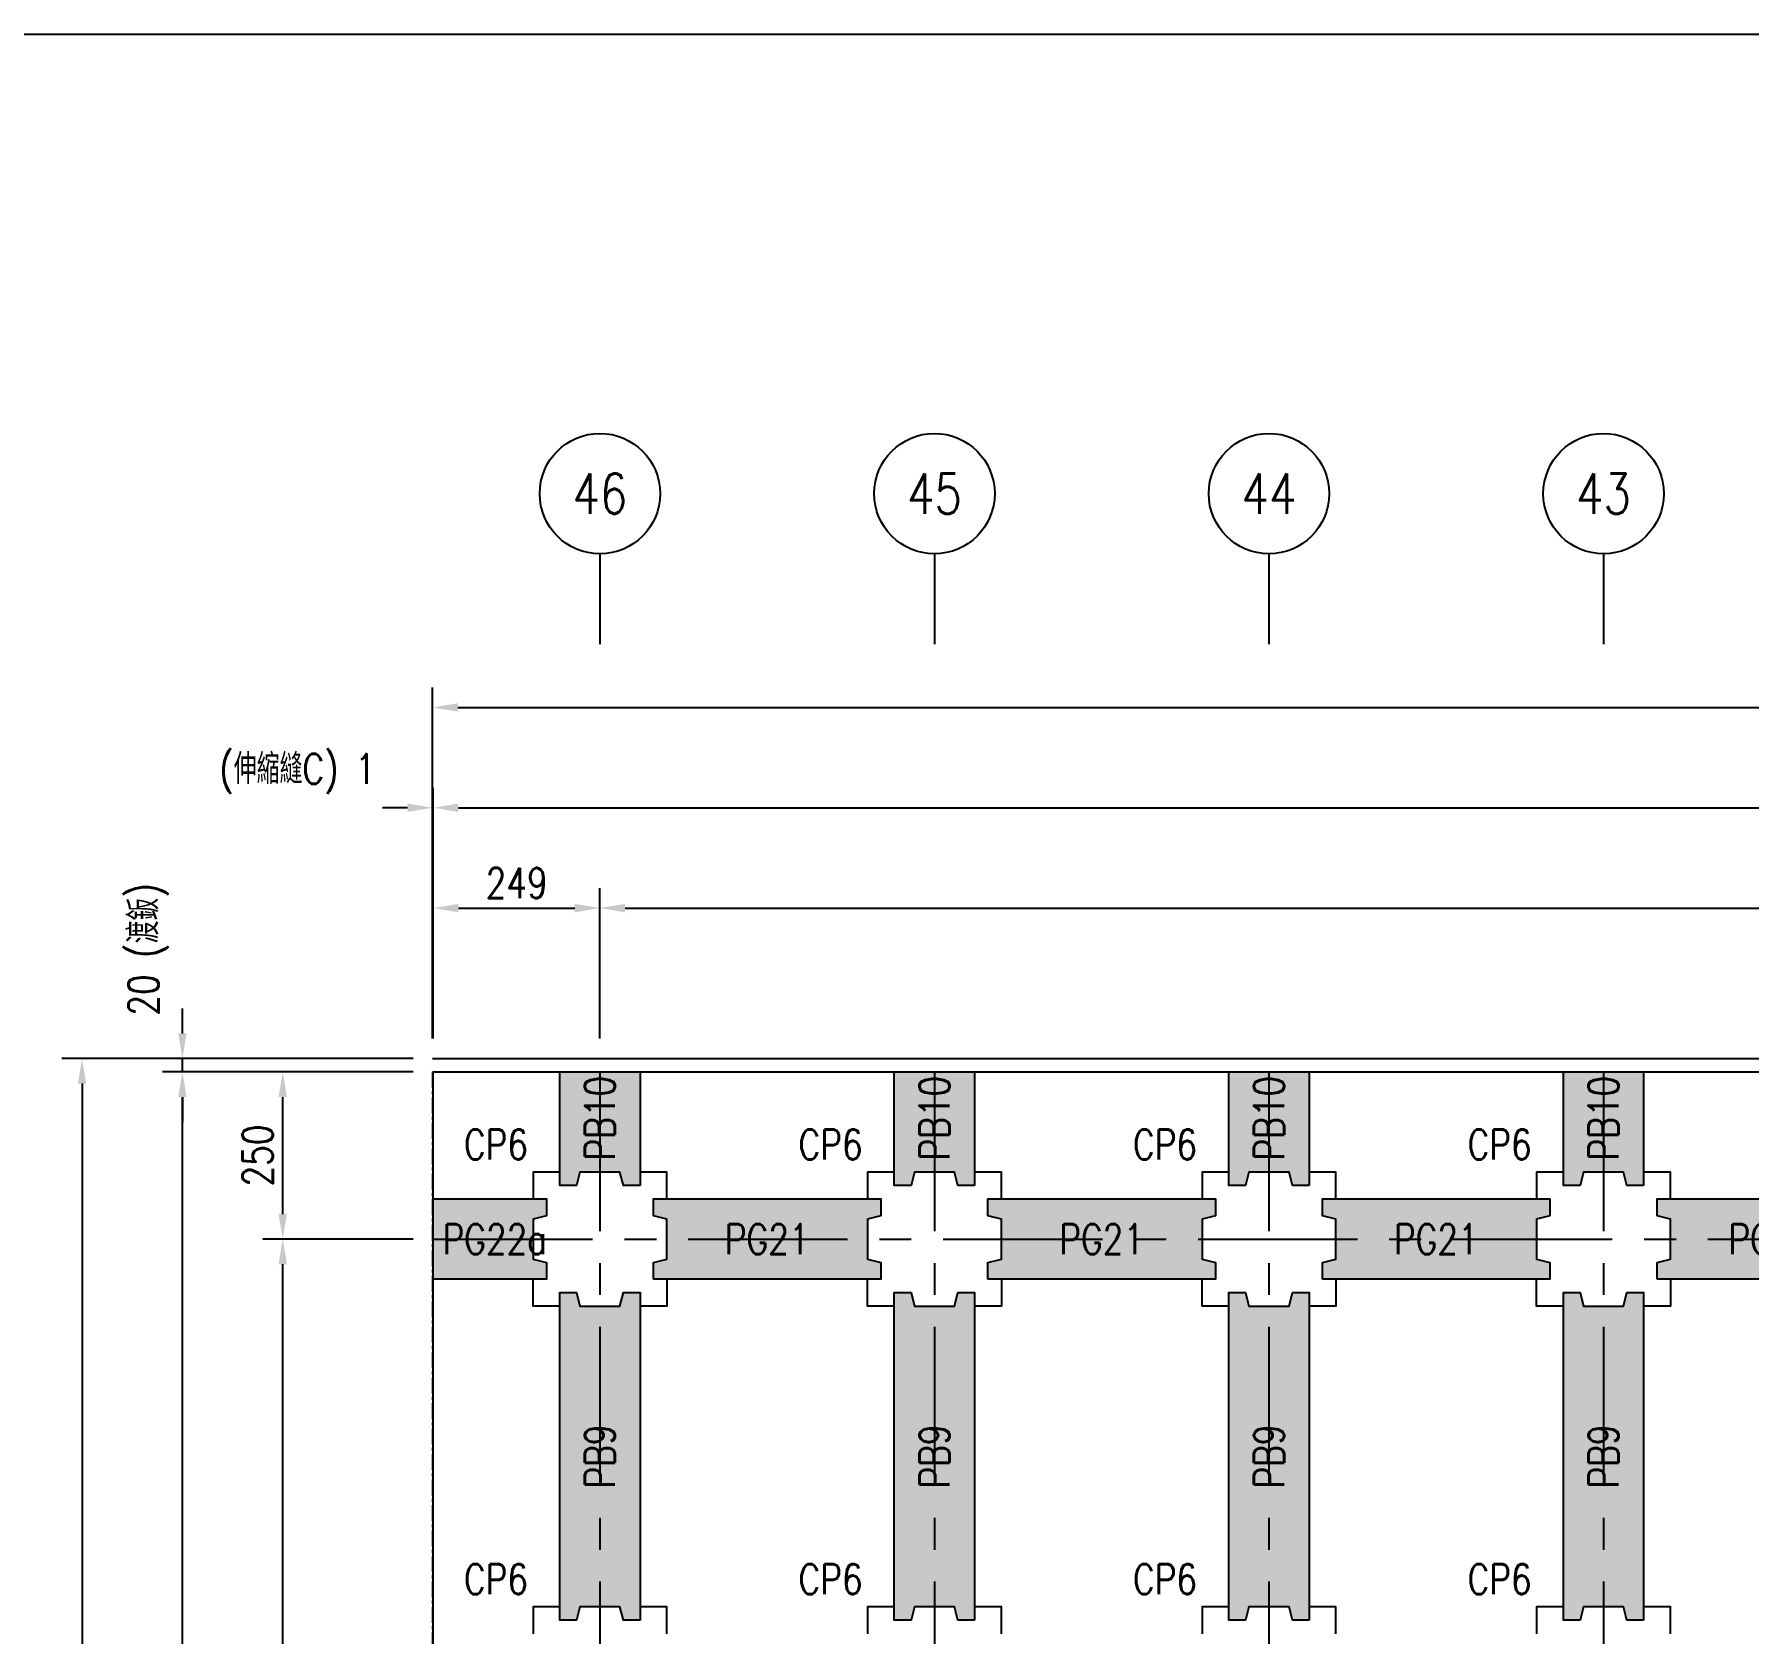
# Model space of a CAD drawing. Extents: x -3697 to 31808, y -9561 to -1274.
# Drawn here: x 26240 to 28802, y -3665 to -1274 of the extents above; entities that cross this region are included whole.
import ezdxf
from ezdxf.enums import TextEntityAlignment as Align

# ---------------------------------------------------------------- set-up
doc = ezdxf.new("R2010")
doc.units = 0
doc.header["$LTSCALE"] = 0.05
doc.linetypes.add('CENTER', pattern=[50.8, 31.75, -6.35, 6.35, -6.35])
doc.linetypes.add('DASHED', pattern=[19.05, 12.7, -6.35])
doc.layers.get('Defpoints').update_dxf_attribs({"linetype": 'CONTINUOUS'})
for name, color, linetype in [('HB_0', 7, 'CONTINUOUS'), ('HB_DIM', 1, 'CONTINUOUS'), ('HB_SYMBOLS', 7, 'CONTINUOUS'), ('場鑄梁', 4, 'CONTINUOUS'), ('場鑄梁_虛線', 4, 'CONTINUOUS'), ('底圖', 7, 'CONTINUOUS'), ('預鑄梁', 7, 'CONTINUOUS'), ('預鑄梁_HATCH', 253, 'CONTINUOUS'), ('預鑄梁_TXT', 2, 'CONTINUOUS'), ('預鑄梁_外緣', 7, 'CONTINUOUS'), ('預鑄樁帽', 6, 'CONTINUOUS'), ('預鑄樁帽_TXT', 2, 'CONTINUOUS')]:
    doc.layers.add(name, color=color, linetype=linetype)
doc.layers.get('預鑄樁帽').off()
doc.styles.get("Standard").update_dxf_attribs({"font": 'ROMANS.shx', "width": 0.8, "bigfont": 'lchinap.shx'})
doc.styles.add('結構平面-V3$0$STANDARD', font='ROMANS', dxfattribs={"width": 0.8, "bigfont": 'LCHINA.shx'})
doc.dimstyles.new('150cm', dxfattribs={"dimscale": 15, "dimtxt": 3, "dimasz": 2.5, "dimexe": 2, "dimexo": 2, "dimgap": 1, "dimtad": 1, "dimdsep": 46, "dimtxsty": 'Standard', "dimcen": 0, "dimclrt": 2, "dimadec": 0, "dimazin": 0, "dimtfac": 1, "dimtix": 1, "dimtmove": 2, "dimatfit": 3, "dimfxl": 0, "dimtolj": 1, "dimtzin": 0, "dimarcsym": 0})

# ---------------------------------------------------------------- blocks, each defined once
blk = doc.blocks.new('*D56')
at = {"layer": 'Defpoints', "color": 0}
for p in [(27085.1, -2580.3), (26836.1, -2805.3), (27085.1, -2805.3)]:
    blk.add_point(p, dxfattribs=at)
at = {"layer": 'HB_DIM', "color": 0, "lineweight": -2}
for p, q in [((26836.1, -2775.3), (26836.1, -2550.3)), ((27085.1, -2775.3), (27085.1, -2550.3)), ((26873.6, -2580.3), (27047.6, -2580.3))]:
    blk.add_line(p, q, dxfattribs=at)
at = {"layer": 'HB_DIM', "color": 0}
for points in [[(26873.6, -2574.1), (26873.6, -2586.6), (26836.1, -2580.3)], [(27047.6, -2574.1), (27047.6, -2586.6), (27085.1, -2580.3)]]:
    blk.add_solid(points, dxfattribs=at)
at = {"layer": 'HB_DIM', "color": 2, "insert": (26960.6, -2542.8), "char_height": 45, "attachment_point": 5}
blk.add_mtext('\\A1;249', dxfattribs=at)
blk = doc.blocks.new('*D57')
at = {"layer": 'Defpoints', "color": 0}
for p in [(31085.1, -2580.3), (27085.1, -2805.3), (31085.1, -2805.3)]:
    blk.add_point(p, dxfattribs=at)
at = {"layer": 'HB_DIM', "color": 0, "lineweight": -2}
for p, q in [((27085.1, -2775.3), (27085.1, -2550.3)), ((31085.1, -2775.3), (31085.1, -2550.3)), ((27122.6, -2580.3), (31047.6, -2580.3))]:
    blk.add_line(p, q, dxfattribs=at)
at = {"layer": 'HB_DIM', "color": 0}
for points in [[(27122.6, -2574.1), (27122.6, -2586.6), (27085.1, -2580.3)], [(31047.6, -2574.1), (31047.6, -2586.6), (31085.1, -2580.3)]]:
    blk.add_solid(points, dxfattribs=at)
at = {"layer": 'HB_DIM', "color": 2, "insert": (29085.1, -2542.8), "char_height": 45, "attachment_point": 5}
blk.add_mtext('\\A1;8@500=4000', dxfattribs=at)
blk = doc.blocks.new('*D59')
at = {"layer": 'Defpoints', "color": 0}
for p in [(31334.1, -2430.3), (26836.1, -2805.3), (31334.1, -2805.3)]:
    blk.add_point(p, dxfattribs=at)
at = {"layer": 'HB_DIM', "color": 0, "lineweight": -2}
for p, q in [((26836.1, -2775.3), (26836.1, -2400.3)), ((31334.1, -2775.3), (31334.1, -2400.3)), ((26873.6, -2430.3), (31296.6, -2430.3))]:
    blk.add_line(p, q, dxfattribs=at)
at = {"layer": 'HB_DIM', "color": 0}
for points in [[(26873.6, -2424.1), (26873.6, -2436.6), (26836.1, -2430.3)], [(31296.6, -2424.1), (31296.6, -2436.6), (31334.1, -2430.3)]]:
    blk.add_solid(points, dxfattribs=at)
at = {"layer": 'HB_DIM', "color": 2, "insert": (29085.1, -2392.8), "char_height": 45, "attachment_point": 5}
blk.add_mtext('\\A1;4498', dxfattribs=at)
blk = doc.blocks.new('*D61')
at = {"layer": 'Defpoints', "color": 0}
for p in [(26835.1, -2430.3), (26835.1, -2805.3), (26836.1, -2805.3)]:
    blk.add_point(p, dxfattribs=at)
at = {"layer": 'HB_DIM', "color": 0, "lineweight": -2}
for p, q in [((26835.1, -2775.3), (26835.1, -2400.3)), ((26836.1, -2775.3), (26836.1, -2400.3)), ((26797.6, -2430.3), (26760.1, -2430.3)), ((26836.1, -2430.3), (26835.1, -2430.3)), ((26873.6, -2430.3), (26911.1, -2430.3))]:
    blk.add_line(p, q, dxfattribs=at)
at = {"layer": 'HB_DIM', "color": 0}
for points in [[(26797.6, -2424.1), (26797.6, -2436.6), (26835.1, -2430.3)], [(26873.6, -2424.1), (26873.6, -2436.6), (26836.1, -2430.3)]]:
    blk.add_solid(points, dxfattribs=at)
at = {"layer": 'HB_DIM', "color": 2, "insert": (26633.2, -2379.7), "char_height": 45, "attachment_point": 5}
blk.add_mtext('\\A1;(伸縮縫C) 1', dxfattribs=at)
blk = doc.blocks.new('*D62')
at = {"layer": 'Defpoints', "color": 0}
for p in [(31335.1, -2280.3), (26835.1, -2805.3), (31335.1, -2805.3)]:
    blk.add_point(p, dxfattribs=at)
at = {"layer": 'HB_DIM', "color": 0, "lineweight": -2}
for p, q in [((26835.1, -2775.3), (26835.1, -2250.3)), ((31335.1, -2775.3), (31335.1, -2250.3)), ((26872.6, -2280.3), (31297.6, -2280.3))]:
    blk.add_line(p, q, dxfattribs=at)
at = {"layer": 'HB_DIM', "color": 0}
for points in [[(26872.6, -2274.1), (26872.6, -2286.6), (26835.1, -2280.3)], [(31297.6, -2274.1), (31297.6, -2286.6), (31335.1, -2280.3)]]:
    blk.add_solid(points, dxfattribs=at)
at = {"layer": 'HB_DIM', "color": 2, "insert": (29085.1, -2242.8), "char_height": 45, "attachment_point": 5}
blk.add_mtext('\\A1;4500', dxfattribs=at)
blk = doc.blocks.new('*D64')
at = {"layer": 'Defpoints', "color": 0}
for p in [(26611.1, -3075.3), (26836.1, -3075.3), (26836.1, -5675.3)]:
    blk.add_point(p, dxfattribs=at)
at = {"layer": 'HB_DIM', "color": 0, "lineweight": -2}
for p, q in [((26806.1, -3075.3), (26581.1, -3075.3)), ((26611.1, -5637.8), (26611.1, -3112.8)), ((26806.1, -5675.3), (26581.1, -5675.3))]:
    blk.add_line(p, q, dxfattribs=at)
at = {"layer": 'HB_DIM', "color": 0}
for points in [[(26604.8, -3112.8), (26617.3, -3112.8), (26611.1, -3075.3)], [(26604.8, -5637.8), (26617.3, -5637.8), (26611.1, -5675.3)]]:
    blk.add_solid(points, dxfattribs=at)
at = {"layer": 'HB_DIM', "color": 2, "insert": (26573.6, -4375.3), "char_height": 45, "attachment_point": 5, "rotation": 90}
blk.add_mtext('\\A1;4@650=2600', dxfattribs=at)
blk = doc.blocks.new('*D65')
at = {"layer": 'Defpoints', "color": 0}
for p in [(26611.1, -2825.3), (26836.1, -2825.3), (26836.1, -3075.3)]:
    blk.add_point(p, dxfattribs=at)
at = {"layer": 'HB_DIM', "color": 0, "lineweight": -2}
for p, q in [((26806.1, -2825.3), (26581.1, -2825.3)), ((26611.1, -3037.8), (26611.1, -2862.8)), ((26806.1, -3075.3), (26581.1, -3075.3))]:
    blk.add_line(p, q, dxfattribs=at)
at = {"layer": 'HB_DIM', "color": 0}
for points in [[(26604.8, -2862.8), (26617.3, -2862.8), (26611.1, -2825.3)], [(26604.8, -3037.8), (26617.3, -3037.8), (26611.1, -3075.3)]]:
    blk.add_solid(points, dxfattribs=at)
at = {"layer": 'HB_DIM', "color": 2, "insert": (26573.6, -2950.3), "char_height": 45, "attachment_point": 5, "rotation": 90}
blk.add_mtext('\\A1;250', dxfattribs=at)
blk = doc.blocks.new('*D66')
at = {"layer": 'Defpoints', "color": 0}
for p in [(26461.1, -2825.3), (26835.1, -2825.3), (26836.1, -5805.3)]:
    blk.add_point(p, dxfattribs=at)
at = {"layer": 'HB_DIM', "color": 0, "lineweight": -2}
for p, q in [((26805.1, -2825.3), (26431.1, -2825.3)), ((26461.1, -5767.8), (26461.1, -2862.8)), ((26806.1, -5805.3), (26431.1, -5805.3))]:
    blk.add_line(p, q, dxfattribs=at)
at = {"layer": 'HB_DIM', "color": 0}
for points in [[(26454.8, -2862.8), (26467.3, -2862.8), (26461.1, -2825.3)], [(26454.8, -5767.8), (26467.3, -5767.8), (26461.1, -5805.3)]]:
    blk.add_solid(points, dxfattribs=at)
at = {"layer": 'HB_DIM', "color": 2, "insert": (26423.6, -4315.3), "char_height": 45, "attachment_point": 5, "rotation": 90}
blk.add_mtext('\\A1;2980', dxfattribs=at)
blk = doc.blocks.new('*D67')
at = {"layer": 'Defpoints', "color": 0}
for p in [(26461.1, -2805.3), (26836.1, -2805.3), (26836.1, -2825.3)]:
    blk.add_point(p, dxfattribs=at)
at = {"layer": 'HB_DIM', "color": 0, "lineweight": -2}
for p, q in [((26461.1, -2767.8), (26461.1, -2730.3)), ((26806.1, -2805.3), (26431.1, -2805.3)), ((26461.1, -2825.3), (26461.1, -2805.3)), ((26806.1, -2825.3), (26431.1, -2825.3)), ((26461.1, -2862.8), (26461.1, -2900.3))]:
    blk.add_line(p, q, dxfattribs=at)
at = {"layer": 'HB_DIM', "color": 0}
for points in [[(26454.8, -2767.8), (26467.3, -2767.8), (26461.1, -2805.3)], [(26454.8, -2862.8), (26467.3, -2862.8), (26461.1, -2825.3)]]:
    blk.add_solid(points, dxfattribs=at)
at = {"layer": 'HB_DIM', "color": 2, "insert": (26410.4, -2642.1), "char_height": 45, "attachment_point": 5, "rotation": 90}
blk.add_mtext('\\A1;20 (渡鈑)', dxfattribs=at)
blk = doc.blocks.new('*D68')
at = {"layer": 'Defpoints', "color": 0}
for p in [(26836.1, -2805.3), (26311.1, -5805.3), (26836.1, -5805.3)]:
    blk.add_point(p, dxfattribs=at)
at = {"layer": 'HB_DIM', "color": 0, "lineweight": -2}
for p, q in [((26806.1, -2805.3), (26281.1, -2805.3)), ((26311.1, -2842.8), (26311.1, -5767.8)), ((26806.1, -5805.3), (26281.1, -5805.3))]:
    blk.add_line(p, q, dxfattribs=at)
at = {"layer": 'HB_DIM', "color": 0}
for points in [[(26304.8, -2842.8), (26317.3, -2842.8), (26311.1, -2805.3)], [(26304.8, -5767.8), (26317.3, -5767.8), (26311.1, -5805.3)]]:
    blk.add_solid(points, dxfattribs=at)
at = {"layer": 'HB_DIM', "color": 2, "insert": (26273.6, -4305.3), "char_height": 45, "attachment_point": 5, "rotation": 90}
blk.add_mtext('\\A1;3000', dxfattribs=at)
blk = doc.blocks.new('gr_t')
at = {"layer": 'HB_SYMBOLS', "color": 4, "linetype": 'Continuous'}
blk.add_line((0, -6), (0, -15), dxfattribs=at)
blk.add_circle((0, 0), 6, dxfattribs=at)
at = {"layer": 'HB_SYMBOLS', "color": 4, "linetype": 'Continuous', "width": 0.8}
blk.add_attdef('A', text='', height=4.5, dxfattribs=at).set_placement((0, 0), align=Align.MIDDLE)
blk = doc.blocks.new('CP6')
at = {"layer": '預鑄樁帽_TXT', "linetype": 'Continuous', "width": 0.8}
blk.add_text('CP6', height=45, dxfattribs=at).set_placement((-265.3, 251.6), align=Align.MIDDLE)
blk = doc.blocks.new('PB9')
at = {"layer": '預鑄梁_HATCH'}
blk.add_hatch(color=256, dxfattribs=at).paths.add_polyline_path([(-95, 500), (-120, 500), (-120, 10), (-95, 10), (-90, 30), (-30, 30), (-25, 10), (0, 10), (0, 500), (-25, 500), (-30, 480), (-90, 480)])
at = {"layer": '預鑄梁', "linetype": 'DASHED', "ltscale": 50}
blk.add_lwpolyline([(0, 10), (-25, 10), (-30, 30), (-90, 30), (-95, 10), (-120, 10), (-120, 500), (-95, 500), (-90, 480), (-30, 480), (-25, 500), (0, 500), (0, 10)], dxfattribs=at)
at = {"layer": '預鑄梁_外緣'}
blk.add_lwpolyline([(0, 10), (-25, 10), (-30, 30), (-90, 30), (-95, 10), (-120, 10), (-120, 500), (-95, 500), (-90, 480), (-30, 480), (-25, 500), (0, 500), (0, 10)], dxfattribs=at)
at = {"layer": '預鑄梁_TXT', "linetype": 'Continuous', "style": '結構平面-V3$0$STANDARD', "width": 0.8}
blk.add_text('PB9', height=45, rotation=90, dxfattribs=at).set_placement((-60, 255), align=Align.MIDDLE)
blk = doc.blocks.new('PB10')
at = {"layer": '預鑄梁_HATCH'}
blk.add_hatch(color=256, dxfattribs=at).paths.add_polyline_path([(-120, 10), (-95, 10), (-90, 30), (-30, 30), (-25, 10), (0, 10), (0, 180), (-120, 180)])
at = {"layer": '預鑄梁', "linetype": 'DASHED', "ltscale": 50}
blk.add_lwpolyline([(0, 10), (-25, 10), (-30, 30), (-90, 30), (-95, 10), (-120, 10), (-120, 180), (0, 180), (0, 10)], dxfattribs=at)
at = {"layer": '預鑄梁_外緣'}
blk.add_lwpolyline([(0, 10), (-25, 10), (-30, 30), (-90, 30), (-95, 10), (-120, 10), (-120, 180), (0, 180), (0, 10)], dxfattribs=at)
at = {"layer": '預鑄梁_TXT', "linetype": 'Continuous', "style": '結構平面-V3$0$STANDARD', "width": 0.8}
blk.add_text('PB10', height=45, rotation=90, dxfattribs=at).set_placement((-60, 110.8), align=Align.MIDDLE)
blk = doc.blocks.new('PG21')
at = {"layer": '預鑄梁_HATCH'}
blk.add_hatch(color=256, dxfattribs=at).paths.add_polyline_path([(10, 25), (10, 0), (350, 0), (350, 25), (330, 30), (330, 90), (350, 95), (350, 120), (10, 120), (10, 95), (30, 90), (30, 30)])
at = {"layer": '預鑄梁', "linetype": 'DASHED', "ltscale": 50}
blk.add_lwpolyline([(10, 0), (10, 25), (30, 30), (30, 90), (10, 95), (10, 120), (350, 120), (350, 95), (330, 90), (330, 30), (350, 25), (350, 0), (10, 0)], dxfattribs=at)
at = {"layer": '預鑄梁_外緣'}
blk.add_lwpolyline([(10, 0), (10, 25), (30, 30), (30, 90), (10, 95), (10, 120), (350, 120), (350, 95), (330, 90), (330, 30), (350, 25), (350, 0), (10, 0)], dxfattribs=at)
at = {"layer": '預鑄梁_TXT', "linetype": 'Continuous', "style": '結構平面-V3$0$STANDARD', "width": 0.8}
blk.add_text('PG21', height=45, rotation=0, dxfattribs=at).set_placement((180, 60), align=Align.MIDDLE)
blk = doc.blocks.new('PG22a')
at = {"layer": '預鑄梁_HATCH'}
blk.add_hatch(color=256, dxfattribs=at).paths.add_polyline_path([(169, 0), (169, 25), (149, 30), (149, 90), (169, 95), (169, 120), (0, 120), (0, 0)])
at = {"layer": '預鑄梁', "linetype": 'DASHED', "ltscale": 50}
blk.add_lwpolyline([(0, 0), (0, 120), (169, 120), (169, 95), (149, 90), (149, 30), (169, 25), (169, 0)], close=True, dxfattribs=at)
at = {"layer": '預鑄梁_外緣'}
blk.add_lwpolyline([(0, 0), (0, 120), (169, 120), (169, 95), (149, 90), (149, 30), (169, 25), (169, 0)], close=True, dxfattribs=at)
at = {"layer": '預鑄梁_TXT', "linetype": 'Continuous', "style": '結構平面-V3$0$STANDARD', "width": 0.8}
blk.add_text('PG22a', height=45, rotation=0, dxfattribs=at).set_placement((91.7, 60), align=Align.MIDDLE)
blk = doc.blocks.new('碼頭結構總配置圖')
at = {"layer": 'Defpoints', "color": 217}
blk.add_lwpolyline([(31807.6, -8226.3), (28815.1, -8226.3), (28815.1, -9561.3), (19972.6, -9561.3), (19972.6, -1273.8), (31807.6, -1273.8)], close=True, dxfattribs=at)
at = {"layer": '場鑄梁'}
for points in [[(27025.1, -2975.3), (26985.1, -2975.3), (26985.1, -3015.3)], [(27185.1, -3015.3), (27185.1, -2975.3), (27145.1, -2975.3)], [(27525.1, -2975.3), (27485.1, -2975.3), (27485.1, -3015.3)], [(27685.1, -3015.3), (27685.1, -2975.3), (27645.1, -2975.3)], [(28025.1, -2975.3), (27985.1, -2975.3), (27985.1, -3015.3)], [(28185.1, -3015.3), (28185.1, -2975.3), (28145.1, -2975.3)], [(28525.1, -2975.3), (28485.1, -2975.3), (28485.1, -3015.3)], [(28685.1, -3015.3), (28685.1, -2975.3), (28645.1, -2975.3)], [(27025.1, -3175.3), (26985.1, -3175.3), (26985.1, -3135.3)], [(27185.1, -3135.3), (27185.1, -3175.3), (27145.1, -3175.3)], [(27525.1, -3175.3), (27485.1, -3175.3), (27485.1, -3135.3)], [(27685.1, -3135.3), (27685.1, -3175.3), (27645.1, -3175.3)], [(28025.1, -3175.3), (27985.1, -3175.3), (27985.1, -3135.3)], [(28185.1, -3135.3), (28185.1, -3175.3), (28145.1, -3175.3)], [(28525.1, -3175.3), (28485.1, -3175.3), (28485.1, -3135.3)], [(28685.1, -3135.3), (28685.1, -3175.3), (28645.1, -3175.3)], [(27025.1, -3625.3), (26985.1, -3625.3), (26985.1, -3665.3)], [(27185.1, -3665.3), (27185.1, -3625.3), (27145.1, -3625.3)], [(27525.1, -3625.3), (27485.1, -3625.3), (27485.1, -3665.3)], [(27685.1, -3665.3), (27685.1, -3625.3), (27645.1, -3625.3)], [(28025.1, -3625.3), (27985.1, -3625.3), (27985.1, -3665.3)], [(28185.1, -3665.3), (28185.1, -3625.3), (28145.1, -3625.3)], [(28525.1, -3625.3), (28485.1, -3625.3), (28485.1, -3665.3)], [(28685.1, -3665.3), (28685.1, -3625.3), (28645.1, -3625.3)]]:
    blk.add_lwpolyline(points, dxfattribs=at)
at = {"layer": '場鑄梁_虛線', "linetype": 'DASHED', "ltscale": 50}
for points in [[(27025.1, -2975.3), (26985.1, -2975.3), (26985.1, -3015.3)], [(27185.1, -3015.3), (27185.1, -2975.3), (27145.1, -2975.3)], [(27525.1, -2975.3), (27485.1, -2975.3), (27485.1, -3015.3)], [(27685.1, -3015.3), (27685.1, -2975.3), (27645.1, -2975.3)], [(28025.1, -2975.3), (27985.1, -2975.3), (27985.1, -3015.3)], [(28185.1, -3015.3), (28185.1, -2975.3), (28145.1, -2975.3)], [(28525.1, -2975.3), (28485.1, -2975.3), (28485.1, -3015.3)], [(28685.1, -3015.3), (28685.1, -2975.3), (28645.1, -2975.3)], [(27025.1, -3175.3), (26985.1, -3175.3), (26985.1, -3135.3)], [(27185.1, -3135.3), (27185.1, -3175.3), (27145.1, -3175.3)], [(27525.1, -3175.3), (27485.1, -3175.3), (27485.1, -3135.3)], [(27685.1, -3135.3), (27685.1, -3175.3), (27645.1, -3175.3)], [(28025.1, -3175.3), (27985.1, -3175.3), (27985.1, -3135.3)], [(28185.1, -3135.3), (28185.1, -3175.3), (28145.1, -3175.3)], [(28525.1, -3175.3), (28485.1, -3175.3), (28485.1, -3135.3)], [(28685.1, -3135.3), (28685.1, -3175.3), (28645.1, -3175.3)], [(27025.1, -3625.3), (26985.1, -3625.3), (26985.1, -3665.3)], [(27185.1, -3665.3), (27185.1, -3625.3), (27145.1, -3625.3)], [(27525.1, -3625.3), (27485.1, -3625.3), (27485.1, -3665.3)], [(27685.1, -3665.3), (27685.1, -3625.3), (27645.1, -3625.3)], [(28025.1, -3625.3), (27985.1, -3625.3), (27985.1, -3665.3)], [(28185.1, -3665.3), (28185.1, -3625.3), (28145.1, -3625.3)], [(28525.1, -3625.3), (28485.1, -3625.3), (28485.1, -3665.3)], [(28685.1, -3665.3), (28685.1, -3625.3), (28645.1, -3625.3)]]:
    blk.add_lwpolyline(points, dxfattribs=at)
at = {"layer": '底圖'}
blk.add_line((26835.1, -2805.3), (31335.1, -2805.3), dxfattribs=at)
at = {"layer": '底圖', "linetype": 'CENTER', "ltscale": 15}
blk.add_line((26835.1, -2825.3), (26835.1, -5805.3), dxfattribs=at)
at = {"layer": '底圖', "color": 252, "linetype": 'CENTER', "ltscale": 150}
for p, q in [((27085.1, -2825.3), (27085.1, -5805.3)), ((27585.1, -2825.3), (27585.1, -5805.3)), ((28085.1, -2825.3), (28085.1, -5805.3)), ((28585.1, -2825.3), (28585.1, -5805.3)), ((26836.1, -3075.3), (31335.1, -3075.3))]:
    blk.add_line(p, q, dxfattribs=at)
at = {"layer": '底圖', "color": 4, "linetype": 'Continuous'}
blk.add_lwpolyline([(31334.1, -2825.3), (31334.1, -5805.3), (26836.1, -5805.3), (26836.1, -2825.3), (31334.1, -2825.3)], dxfattribs=at)
at = {"layer": '底圖'}
ref = blk.add_blockref('gr_t', (27085.1, -1960.6), dxfattribs=dict(at, xscale=15, yscale=15, zscale=15))
ref.add_attrib('A', '46', dxfattribs={"layer": 'HB_SYMBOLS', "color": 4, "linetype": 'Continuous', "height": 60, "width": 0.8}).set_placement((27085.1, -1960.6), align=Align.MIDDLE)
ref = blk.add_blockref('gr_t', (27585.1, -1960.6), dxfattribs=dict(at, xscale=15, yscale=15, zscale=15))
ref.add_attrib('A', '45', dxfattribs={"layer": 'HB_SYMBOLS', "color": 4, "linetype": 'Continuous', "height": 60, "width": 0.8}).set_placement((27585.1, -1960.6), align=Align.MIDDLE)
ref = blk.add_blockref('gr_t', (28085.1, -1960.6), dxfattribs=dict(at, xscale=15, yscale=15, zscale=15))
ref.add_attrib('A', '44', dxfattribs={"layer": 'HB_SYMBOLS', "color": 4, "linetype": 'Continuous', "height": 60, "width": 0.8}).set_placement((28085.1, -1960.6), align=Align.MIDDLE)
ref = blk.add_blockref('gr_t', (28585.1, -1960.6), dxfattribs=dict(at, xscale=15, yscale=15, zscale=15))
ref.add_attrib('A', '43', dxfattribs={"layer": 'HB_SYMBOLS', "color": 4, "linetype": 'Continuous', "height": 60, "width": 0.8}).set_placement((28585.1, -1960.6), align=Align.MIDDLE)
at = {"layer": '預鑄梁'}
for name, p in [('PB10', (27145.1, -3005.3)), ('PB10', (27645.1, -3005.3)), ('PB10', (28145.1, -3005.3)), ('PB10', (28645.1, -3005.3)), ('PG22a', (26836.1, -3135.3)), ('PG21', (27155.1, -3135.3)), ('PG21', (27655.1, -3135.3)), ('PG21', (28155.1, -3135.3)), ('PG21', (28655.1, -3135.3)), ('PB9', (27145.1, -3655.3)), ('PB9', (27645.1, -3655.3)), ('PB9', (28145.1, -3655.3)), ('PB9', (28645.1, -3655.3))]:
    blk.add_blockref(name, p, dxfattribs=at)
at = {"layer": '預鑄樁帽'}
for p in [(27195.1, -3185.3), (27695.1, -3185.3), (28195.1, -3185.3), (28695.1, -3185.3), (27195.1, -3835.3), (27695.1, -3835.3), (28195.1, -3835.3), (28695.1, -3835.3)]:
    blk.add_blockref('CP6', p, dxfattribs=at)

msp = doc.modelspace()

# ---------------------------------------------------------------- block references
at = {"layer": 'HB_0'}
msp.add_blockref('碼頭結構總配置圖', (0, 0), dxfattribs=at)

# ---------------------------------------------------------------- dimensions: what is measured, and where the dimension line sits
at = {"layer": 'HB_DIM'}
for base, p1, p2, picture, middle in [((31335.062, -2280.327), (26835.062, -2805.327), (31335.062, -2805.327), '*D62', (29085.062, -2242.827)), ((31334.062, -2430.327), (26836.062, -2805.327), (31334.062, -2805.327), '*D59', (29085.062, -2392.827)), ((27085.062, -2580.327), (26836.062, -2805.327), (27085.062, -2805.327), '*D56', (26960.562, -2542.827))]:
    dim = msp.add_linear_dim(base=base, p1=p1, p2=p2, dimstyle='150cm', dxfattribs=at)
    dim.commit()
    dim.dimension.update_dxf_attribs({"geometry": picture, "text_midpoint": middle})
dim = msp.add_linear_dim(base=(26835.062, -2430.327), p1=(26836.062, -2805.327), p2=(26835.062, -2805.327), text='(伸縮縫C) <>', dimstyle='150cm', dxfattribs=at)
dim.commit()
dim.dimension.update_dxf_attribs({"geometry": '*D61', "text_midpoint": (26633.188, -2379.702), "dimtype": 160})
dim = msp.add_linear_dim(base=(31085.062, -2580.327), p1=(27085.062, -2805.327), p2=(31085.062, -2805.327), text='8@500=<>', dimstyle='150cm', dxfattribs=at)
dim.commit()
dim.dimension.update_dxf_attribs({"geometry": '*D57', "text_midpoint": (29085.062, -2542.827)})
dim = msp.add_linear_dim(base=(26461.062, -2805.327), p1=(26836.062, -2825.327), p2=(26836.062, -2805.327), angle=90, text='<> (渡鈑)', dimstyle='150cm', dxfattribs=at)
dim.commit()
dim.dimension.update_dxf_attribs({"geometry": '*D67', "text_midpoint": (26410.437, -2642.053), "dimtype": 160})
for base, p1, p2, picture, middle in [((26311.062, -5805.327), (26836.062, -2805.327), (26836.062, -5805.327), '*D68', (26273.562, -4305.327)), ((26461.062, -2825.327), (26836.062, -5805.327), (26835.062, -2825.327), '*D66', (26423.562, -4315.327)), ((26611.062, -2825.327), (26836.062, -3075.327), (26836.062, -2825.327), '*D65', (26573.562, -2950.327))]:
    dim = msp.add_linear_dim(base=base, p1=p1, p2=p2, angle=90, dimstyle='150cm', dxfattribs=at)
    dim.commit()
    dim.dimension.update_dxf_attribs({"geometry": picture, "text_midpoint": middle})
dim = msp.add_linear_dim(base=(26611.062, -3075.327), p1=(26836.062, -5675.327), p2=(26836.062, -3075.327), angle=90, text='4@650=<>', dimstyle='150cm', dxfattribs=at)
dim.commit()
dim.dimension.update_dxf_attribs({"geometry": '*D64', "text_midpoint": (26573.562, -4375.327)})

doc.saveas('drawing.dxf')
